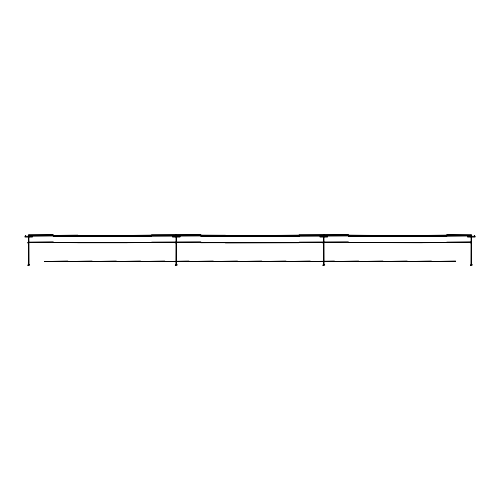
<?xml version="1.0" encoding="UTF-8"?>
<svg xmlns="http://www.w3.org/2000/svg" width="500" height="500" viewBox="0 0 500 500"><rect width="100%" height="100%" fill="white"/><g stroke="black" fill="none" stroke-linecap="round" stroke-linejoin="round"><path stroke-width="0.75" d="M28.356 264.894L28.506 235.031L53.312 234.831L28.619 234.994M175.888 264.894L176.044 235.031M323.425 264.894L323.575 235.031M470.956 264.894L471.106 235.031M225.438 235.419L200.794 235.256L225.438 235.256L225.381 235.631L299.206 235.256L274.562 235.419M372.975 235.419L348.331 235.256L422.15 235.631L372.919 235.469M225.381 235.469L274.619 235.469M225.438 236.381L200.794 236.213L225.438 236.213L225.381 236.594L299.206 236.213L274.562 236.381M372.975 236.381L348.331 236.213L422.15 236.594L372.919 236.431M225.381 236.431L274.619 236.431M471.644 264.894L471.494 235.031L446.688 234.831L471.381 234.994M323.956 235.031L324.113 264.894M176.425 235.031L176.575 264.894M28.894 235.031L29.044 264.894M474.769 236.262L474.494 235.581L474.55 236.594L474.712 236.213M471.381 235.631L471.381 235.256L471.219 235.631M471.219 236.213L471.381 236.594L471.438 235.581L471.163 236.262M468.106 236.262L468.106 235.581L467.837 236.262M468.056 236.213L468.056 236.594L467.887 236.213M422.15 242.731L348.331 242.519L446.737 242.519L422.094 242.681M179.7 236.262L179.425 235.581L179.481 236.594L179.644 236.213M176.369 236.262L176.369 235.581L176.094 236.262M176.312 235.631L176.312 235.256L176.15 235.631M176.312 236.213L176.312 236.594L176.15 236.213M172.819 236.213L172.987 236.594L173.044 235.581L172.769 236.262M127.081 242.731L77.85 242.731M127.025 242.681L151.669 242.519L53.263 242.519L77.906 242.681M32.163 236.262L32.163 235.581L31.894 236.262M32.113 236.213L32.113 236.594L31.944 236.213M28.837 236.262L28.562 235.581L28.619 236.594L28.781 236.213M28.781 235.631L28.781 235.256L28.619 235.631M25.288 236.213L25.45 236.594L25.506 235.581L25.231 236.262M200.85 234.831L151.619 234.994L200.85 234.831M348.381 234.831L299.15 234.994L348.381 234.831M77.906 235.256L53.263 235.419L77.906 235.256M151.669 235.256L127.025 235.419L151.669 235.256M323.85 235.256L323.688 236.594L323.85 235.256M446.737 235.256L422.094 235.419L446.737 235.256M127.081 235.469L77.85 235.631L127.081 235.469M320.575 235.581L320.356 236.594L320.575 235.581M327.231 235.581L327.013 236.594L327.231 235.581M53.312 235.787L28.619 235.956L53.312 235.787M200.85 235.787L151.619 235.956L200.85 235.787M348.381 235.787L299.15 235.956L348.381 235.787M471.381 235.787L446.688 235.956L471.381 235.787M32.4 236.262L25 236.262L25 237.087L32.4 237.087L32.4 236.262M77.906 236.213L53.263 236.381L77.906 236.213M151.669 236.213L127.025 236.381L151.669 236.213M179.931 236.262L172.531 236.262L172.531 237.087L179.931 237.087L179.931 236.262M327.469 236.262L320.069 236.262L320.069 237.087L327.469 237.087L327.469 236.262M446.737 236.213L422.094 236.381L446.737 236.213M475 236.262L467.6 236.262L467.6 237.087L475 237.087L475 236.262M127.081 236.431L77.85 236.594L127.081 236.431M53.312 242.094L28.669 242.256L53.312 242.094M200.85 242.094L151.619 242.256L200.85 242.094M348.381 242.094L299.15 242.256L348.381 242.094M471.331 242.094L446.688 242.256L471.331 242.094M27.956 242.519L27.794 242.894L27.956 242.519M175.494 242.519L175.331 242.894L175.494 242.519M225.438 242.519L200.794 242.681L299.206 242.681L225.381 242.894L225.438 242.519M323.025 242.519L322.863 242.894L323.025 242.519M470.562 242.519L470.394 242.894L470.562 242.519M67.881 261.2L44.319 261.469L67.881 261.2M92.119 261.2L68.556 261.469L92.119 261.2M116.356 261.2L92.794 261.469L116.356 261.2M140.594 261.2L117.031 261.469L140.594 261.2M164.831 261.2L141.269 261.469L164.831 261.2M189.069 261.2L165.506 261.469L189.069 261.2M213.306 261.2L189.744 261.469L213.306 261.2M237.544 261.2L213.981 261.469L237.544 261.2M261.781 261.2L238.219 261.469L261.781 261.2M286.019 261.2L262.456 261.469L286.019 261.2M310.256 261.2L286.694 261.469L310.256 261.2M334.494 261.2L310.931 261.469L334.494 261.2M358.731 261.2L335.169 261.469L358.731 261.2M382.969 261.2L359.406 261.469L382.969 261.2M407.206 261.2L383.644 261.469L407.206 261.2M431.444 261.2L407.881 261.469L431.444 261.2M455.681 261.2L432.119 261.469L455.681 261.2M29.656 264.894L27.738 265.169L29.656 264.894M177.194 264.894L175.275 265.169L177.194 264.894M324.725 264.894L322.806 265.169L324.725 264.894M472.262 264.894L470.344 265.169L472.262 264.894"/></g></svg>
